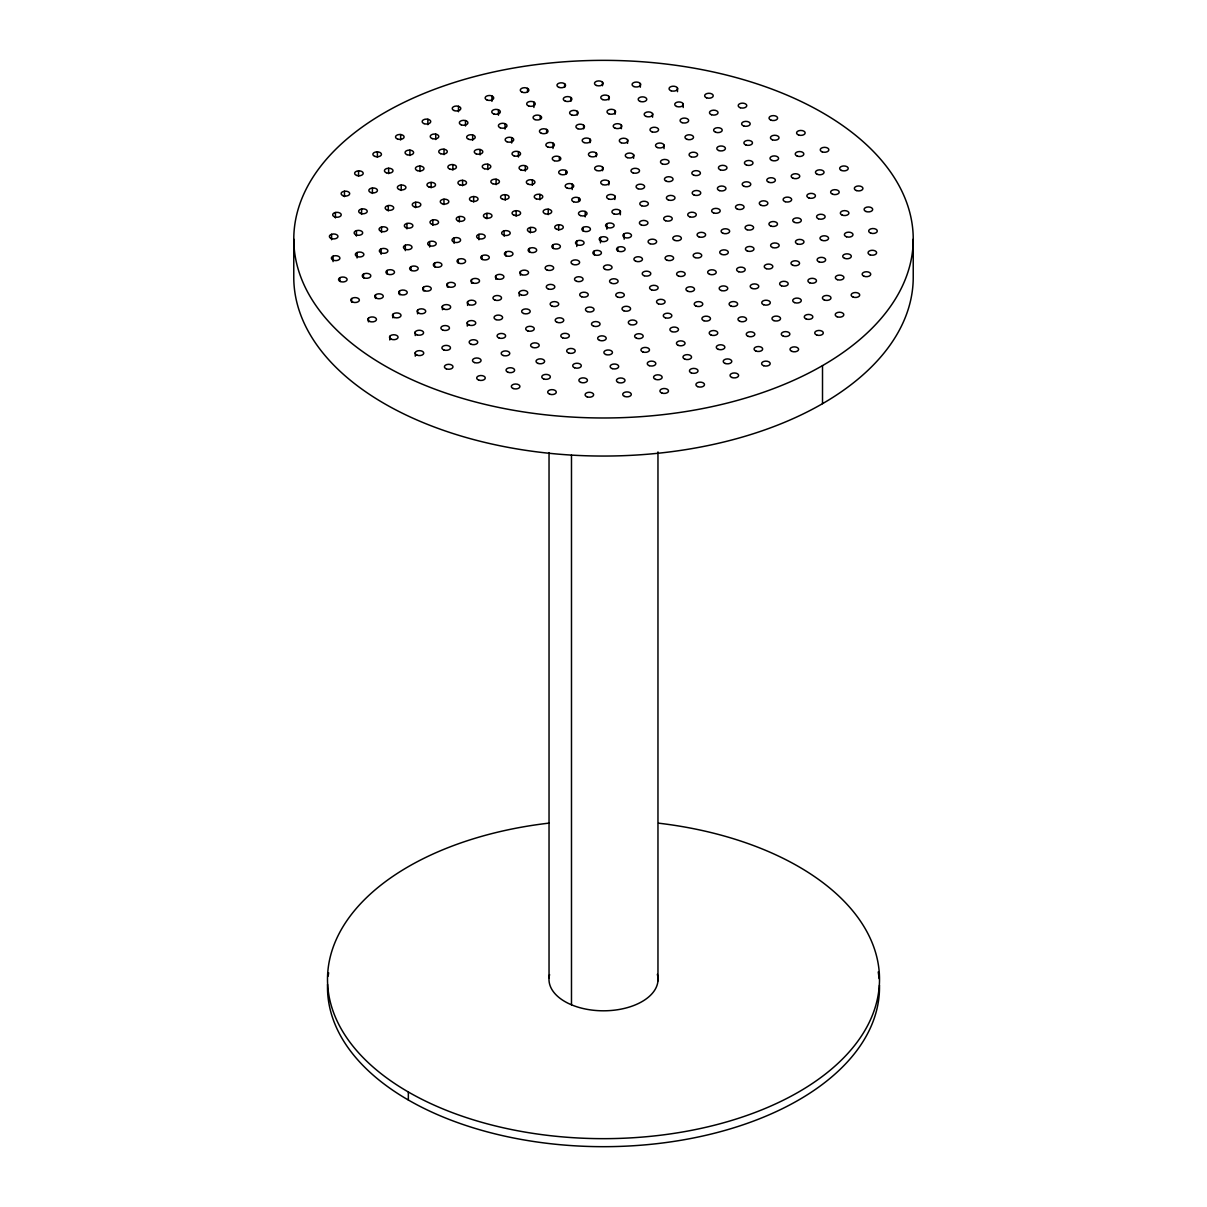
<?xml version="1.0" encoding="UTF-8"?>
<svg xmlns="http://www.w3.org/2000/svg" width="1207" height="1207" viewBox="0 0 1207 1207"><rect width="100%" height="100%" fill="white"/><g stroke="black" fill="none" stroke-linecap="round" stroke-linejoin="round"><path stroke-width="1.5" d="M913.231 239.167A309.731 178.817 0 0 1 448.642 394.025A309.731 178.817 0 0 1 448.642 84.309A309.731 178.817 0 0 1 913.231 239.167L913.231 277.233A309.731 178.817 0 0 1 603.5 456.05A309.731 178.817 0 0 1 293.769 277.233L293.769 239.167M822.51 365.615L822.51 403.666M683.207 103.893L683.207 107.514M677.489 88.036L677.489 91.657M664.016 145.036L664.016 148.657M657.966 451.931L657.966 980.853M652.565 113.594L652.565 117.215M640.344 83.555L640.344 87.191M633.6 154.692L633.6 158.313M627.549 139.725L627.549 143.346M624.155 233.751L624.155 239.182M621.364 125.06L621.364 128.681M620.353 211.165L620.353 214.786M617.818 247.435L617.818 251.056M615.102 110.606L615.102 114.243M614.816 195.881L614.816 199.502M608.796 96.304L608.796 99.94M608.766 181.322L608.766 184.943M606.819 223.733L606.819 229.179M602.474 82.106L602.474 85.742M602.549 167.079L602.549 170.7M600.467 237.417L600.467 242.848M596.273 153.017L596.273 156.638M594.116 251.101L594.116 254.722M589.967 139.061L589.967 142.682M585.229 211.466L585.229 216.898M583.63 125.181L583.63 128.802M583.117 227.399L583.117 231.02M578.666 197.797L578.666 201.418M577.308 111.331L577.308 114.952M576.765 241.083L576.765 246.515M572.209 184.128L572.209 189.559M571.484 455.175L571.484 1004.797M570.956 97.511L570.956 101.147M565.781 170.443L565.781 174.064M564.62 83.721L564.62 87.357M559.384 156.759L559.384 160.395M558.66 224.728L558.66 230.16M553.002 143.09L553.002 148.521M553.078 244.749L553.078 248.37M549.034 452.64L549.034 977.791M548.219 209.203L548.219 214.635M546.635 129.405L546.635 133.026M540.253 115.721L540.253 119.342M539.876 194.372L539.876 199.804M533.886 102.037L533.886 107.483M532.378 179.918L532.378 185.35M530.416 227.474L530.416 232.906M529.375 248.416L529.375 252.037M527.534 88.367L527.534 91.988M525.286 165.691L525.286 171.122M520.368 271.605L520.368 275.241M519.266 292.396L519.266 296.017M518.407 151.599L518.407 157.031M516.143 210.667L516.143 216.098M511.677 137.598L511.677 143.045M505.673 252.082L505.673 255.703M505.28 194.659L505.28 200.09M505.039 123.672L505.039 129.104M504.028 230.854A4.3 2.474 0 0 0 503.56 235.139A4.3 2.474 0 0 0 510.229 233.223A4.3 2.474 0 0 0 504.028 230.854L504.209 236.24M498.446 109.792L498.446 115.223M496.092 179.224L496.092 184.671M495.836 275.694L495.836 279.315M491.913 95.926L491.913 101.373M487.794 164.212L487.794 169.644M486.919 213.337L486.919 218.784M481.985 255.748L481.985 259.369M480.039 149.472L480.039 154.903M478.923 234.324L478.923 239.771M473.642 196.53L473.642 201.976M472.646 134.943L472.646 140.374M471.56 279.632L471.56 283.253M467.592 301.81L467.592 305.446M467.29 322.495L467.29 326.116M465.48 120.564L465.48 125.996M462.583 180.326L462.583 185.757M459.354 216.521L459.354 221.952M458.479 106.291L458.479 111.738M458.283 259.414L458.283 263.035M454.119 237.93L454.119 243.361M452.866 164.574L452.866 170.021M447.435 283.479L447.435 287.115M444.01 149.2L444.01 154.647M443.965 199.185L443.965 204.617M442.441 306.095L442.441 309.731M435.727 134.113L435.727 139.544M434.58 263.081L434.58 266.702M432.815 219.915L432.815 225.362M431.14 182.393L431.14 187.824M429.632 241.551L429.632 246.997M427.851 119.237L427.851 124.683M423.416 287.296L423.416 290.917M419.976 166.068L419.976 171.5M417.577 310.229L417.577 313.85M415.646 202.248L415.646 207.679M415.238 331.94L415.238 335.561M415.268 352.565L415.268 356.186M410.893 266.747L410.893 270.368M409.912 150.136L409.912 155.567M408.343 1091.988L408.343 1099.999M406.94 223.446L406.94 228.877M405.326 245.202L405.326 250.634M401.207 185.018L401.207 190.465M400.649 134.52L400.649 139.952M399.442 291.068L399.442 294.689M392.924 314.258L392.924 317.879M389.77 336.331L389.77 339.952M388.639 168.241L388.639 173.672M388.277 205.537L388.277 210.969M387.191 270.413L387.191 274.034M381.518 227.022L381.518 232.453M381.156 248.853L381.156 254.285M377.399 151.841L377.399 157.272M375.543 294.825L375.543 298.446M372.405 188.005L372.405 193.437M368.422 318.21L368.422 321.831M363.488 274.08L363.488 277.701M361.587 208.962L361.587 214.408M358.554 170.851L358.554 176.297M357.076 252.519L357.076 257.951M356.442 230.643L356.442 236.074M351.659 298.551L351.659 302.172M344.463 191.204L344.463 196.635M339.801 277.746L339.801 281.367M335.425 212.477L335.425 217.924M333.072 256.171L333.072 261.617M331.593 234.279L331.593 239.725M657.347 974.381A54.526 31.473 0 0 1 603.726 1010.802A54.526 31.473 0 0 1 549.592 974.622M658.584 823.174A275.996 159.339 0 0 1 832.574 1068.195A275.996 159.339 0 0 1 373.914 1067.757A275.996 159.339 0 0 1 549.321 823.083M879.465 985.259A275.996 159.339 0 0 1 602.776 1146.68A275.996 159.339 0 0 1 327.55 984.429M328.183 976.116A275.996 159.339 0 0 1 328.651 972.797M878.213 971.967A275.996 159.339 0 0 1 879.088 978.605M594.629 254.858A4.3 2.474 0 0 0 601.418 253.108A4.3 2.474 0 0 0 595.398 250.588A4.3 2.474 0 0 0 594.629 254.858M333.373 260.259A4.3 2.474 0 0 0 339.936 258.253A4.3 2.474 0 0 0 333.645 255.975A4.3 2.474 0 0 0 333.373 260.259M331.261 238.503A4.3 2.474 0 0 0 337.96 236.632A4.3 2.474 0 0 0 331.804 234.218A4.3 2.474 0 0 0 331.261 238.503M334.777 216.928A4.3 2.474 0 0 0 341.249 214.816A4.3 2.474 0 0 0 334.852 212.643A4.3 2.474 0 0 0 334.777 216.928M343.09 195.7A4.3 2.474 0 0 0 349.713 193.739A4.3 2.474 0 0 0 343.482 191.415A4.3 2.474 0 0 0 343.09 195.7M356.759 175.468A4.3 2.474 0 0 0 363.216 173.325A4.3 2.474 0 0 0 356.789 171.168A4.3 2.474 0 0 0 356.759 175.468M374.834 156.397A4.3 2.474 0 0 0 381.457 154.436A4.3 2.474 0 0 0 375.226 152.112A4.3 2.474 0 0 0 374.834 156.397M397.646 139.092A4.3 2.474 0 0 0 404.119 136.979A4.3 2.474 0 0 0 397.722 134.792A4.3 2.474 0 0 0 397.646 139.092M424.11 123.657A4.3 2.474 0 0 0 430.748 121.711A4.3 2.474 0 0 0 424.502 119.372A4.3 2.474 0 0 0 424.11 123.657M454.028 110.516A4.3 2.474 0 0 0 460.802 108.736A4.3 2.474 0 0 0 454.737 106.246A4.3 2.474 0 0 0 454.028 110.516M487.19 100.075A4.3 2.474 0 0 0 493.738 98.039A4.3 2.474 0 0 0 487.417 95.775A4.3 2.474 0 0 0 487.19 100.075M522.209 92.23A4.3 2.474 0 0 0 528.877 90.344A4.3 2.474 0 0 0 522.706 87.945A4.3 2.474 0 0 0 522.209 92.23M559.128 87.432A4.3 2.474 0 0 0 565.57 85.29A4.3 2.474 0 0 0 559.143 83.132A4.3 2.474 0 0 0 559.128 87.432M596.499 85.486A4.3 2.474 0 0 0 603.078 83.479A4.3 2.474 0 0 0 596.786 81.201A4.3 2.474 0 0 0 596.499 85.486M633.962 86.572A4.3 2.474 0 0 0 640.676 84.716A4.3 2.474 0 0 0 634.535 82.287A4.3 2.474 0 0 0 633.962 86.572M671.137 90.797A4.3 2.474 0 0 0 677.64 88.715A4.3 2.474 0 0 0 671.258 86.512A4.3 2.474 0 0 0 671.137 90.797M706.578 97.812A4.3 2.474 0 0 0 713.231 95.896A4.3 2.474 0 0 0 707.03 93.527A4.3 2.474 0 0 0 706.578 97.812M740.283 107.74A4.3 2.474 0 0 0 746.786 105.658A4.3 2.474 0 0 0 740.404 103.455A4.3 2.474 0 0 0 740.283 107.74M770.941 120.142A4.3 2.474 0 0 0 777.61 118.256A4.3 2.474 0 0 0 771.439 115.857A4.3 2.474 0 0 0 770.941 120.142M798.657 135.033A4.3 2.474 0 0 0 805.16 132.951A4.3 2.474 0 0 0 798.778 130.748A4.3 2.474 0 0 0 798.657 135.033M822.193 151.871A4.3 2.474 0 0 0 828.847 149.955A4.3 2.474 0 0 0 822.631 147.586A4.3 2.474 0 0 0 822.193 151.871M841.445 170.443A4.3 2.474 0 0 0 848.219 168.678A4.3 2.474 0 0 0 842.184 166.174A4.3 2.474 0 0 0 841.445 170.443M856.382 190.555A4.3 2.474 0 0 0 862.945 188.533A4.3 2.474 0 0 0 856.638 186.255A4.3 2.474 0 0 0 856.382 190.555M866.007 211.497A4.3 2.474 0 0 0 872.691 209.611A4.3 2.474 0 0 0 866.52 207.212A4.3 2.474 0 0 0 866.007 211.497M870.835 233.162A4.3 2.474 0 0 0 877.293 231.02A4.3 2.474 0 0 0 870.851 228.862A4.3 2.474 0 0 0 870.835 233.162M870.036 254.843A4.3 2.474 0 0 0 876.629 252.851A4.3 2.474 0 0 0 870.338 250.558A4.3 2.474 0 0 0 870.036 254.843M864.001 276.252A4.3 2.474 0 0 0 870.73 274.411A4.3 2.474 0 0 0 864.604 271.982A4.3 2.474 0 0 0 864.001 276.252M853.198 297.118A4.3 2.474 0 0 0 859.731 295.066A4.3 2.474 0 0 0 853.394 292.833A4.3 2.474 0 0 0 853.198 297.118M837.115 316.762A4.3 2.474 0 0 0 843.814 314.891A4.3 2.474 0 0 0 837.658 312.477A4.3 2.474 0 0 0 837.115 316.762M816.762 335.033A4.3 2.474 0 0 0 823.31 333.011A4.3 2.474 0 0 0 816.988 330.748A4.3 2.474 0 0 0 816.762 335.033M791.883 351.388A4.3 2.474 0 0 0 798.596 349.532A4.3 2.474 0 0 0 792.471 347.103A4.3 2.474 0 0 0 791.883 351.388M763.669 365.721A4.3 2.474 0 0 0 770.202 363.654A4.3 2.474 0 0 0 763.85 361.421A4.3 2.474 0 0 0 763.669 365.721M731.955 377.504A4.3 2.474 0 0 0 738.624 375.603A4.3 2.474 0 0 0 732.423 373.219A4.3 2.474 0 0 0 731.955 377.504M697.691 386.632A4.3 2.474 0 0 0 704.481 384.882A4.3 2.474 0 0 0 698.446 382.363A4.3 2.474 0 0 0 697.691 386.632M661.934 393.075A4.3 2.474 0 0 0 668.497 391.068A4.3 2.474 0 0 0 662.19 388.79A4.3 2.474 0 0 0 661.934 393.075M624.607 396.439A4.3 2.474 0 0 0 631.306 394.553A4.3 2.474 0 0 0 625.135 392.154A4.3 2.474 0 0 0 624.607 396.439M587.206 396.892A4.3 2.474 0 0 0 593.663 394.78A4.3 2.474 0 0 0 587.251 392.607A4.3 2.474 0 0 0 587.206 396.892M549.698 394.206A4.3 2.474 0 0 0 556.291 392.23A4.3 2.474 0 0 0 550.03 389.906A4.3 2.474 0 0 0 549.698 394.206M513.186 388.518A4.3 2.474 0 0 0 519.915 386.693A4.3 2.474 0 0 0 513.82 384.233A4.3 2.474 0 0 0 513.186 388.518M478.696 380.084A4.3 2.474 0 0 0 485.274 378.078A4.3 2.474 0 0 0 478.983 375.799A4.3 2.474 0 0 0 478.696 380.084M446.258 368.829A4.3 2.474 0 0 0 452.987 367.019A4.3 2.474 0 0 0 446.892 364.544A4.3 2.474 0 0 0 446.258 368.829M417.154 355.205A4.3 2.474 0 0 0 423.748 353.229A4.3 2.474 0 0 0 417.471 350.92A4.3 2.474 0 0 0 417.154 355.205M391.309 339.242A4.3 2.474 0 0 0 398.054 337.432A4.3 2.474 0 0 0 391.958 334.973A4.3 2.474 0 0 0 391.309 339.242M369.93 321.53A4.3 2.474 0 0 0 376.478 319.493A4.3 2.474 0 0 0 370.142 317.23A4.3 2.474 0 0 0 369.93 321.53M352.7 302.112A4.3 2.474 0 0 0 359.369 300.211A4.3 2.474 0 0 0 353.198 297.827A4.3 2.474 0 0 0 352.7 302.112M357.287 256.593A4.3 2.474 0 0 0 363.895 254.632A4.3 2.474 0 0 0 357.649 252.308A4.3 2.474 0 0 0 357.287 256.593M355.914 234.852A4.3 2.474 0 0 0 362.688 233.087A4.3 2.474 0 0 0 356.653 230.582A4.3 2.474 0 0 0 355.914 234.852M360.621 213.398A4.3 2.474 0 0 0 367.245 211.436A4.3 2.474 0 0 0 361.014 209.113A4.3 2.474 0 0 0 360.621 213.398M370.956 192.577A4.3 2.474 0 0 0 377.444 190.465A4.3 2.474 0 0 0 371.032 188.277A4.3 2.474 0 0 0 370.956 192.577M386.331 172.767A4.3 2.474 0 0 0 393.014 170.881A4.3 2.474 0 0 0 386.843 168.482A4.3 2.474 0 0 0 386.331 172.767M407.031 154.677A4.3 2.474 0 0 0 413.639 152.701A4.3 2.474 0 0 0 407.363 150.392A4.3 2.474 0 0 0 407.031 154.677M432.332 138.624A4.3 2.474 0 0 0 438.805 136.512A4.3 2.474 0 0 0 432.393 134.339A4.3 2.474 0 0 0 432.332 138.624M461.27 124.864A4.3 2.474 0 0 0 467.924 122.963A4.3 2.474 0 0 0 461.738 120.579A4.3 2.474 0 0 0 461.27 124.864M493.844 113.971A4.3 2.474 0 0 0 500.347 111.874A4.3 2.474 0 0 0 493.965 109.671A4.3 2.474 0 0 0 493.844 113.971M528.591 105.929A4.3 2.474 0 0 0 535.259 104.028A4.3 2.474 0 0 0 529.073 101.644A4.3 2.474 0 0 0 528.591 105.929M565.404 101.192A4.3 2.474 0 0 0 571.892 99.08A4.3 2.474 0 0 0 565.495 96.892A4.3 2.474 0 0 0 565.404 101.192M602.7 99.593A4.3 2.474 0 0 0 609.354 97.692A4.3 2.474 0 0 0 603.153 95.308A4.3 2.474 0 0 0 602.7 99.593M640.298 101.463A4.3 2.474 0 0 0 646.786 99.366A4.3 2.474 0 0 0 640.404 97.164A4.3 2.474 0 0 0 640.298 101.463M676.614 106.457A4.3 2.474 0 0 0 683.298 104.571A4.3 2.474 0 0 0 677.127 102.188A4.3 2.474 0 0 0 676.614 106.457M711.496 114.74A4.3 2.474 0 0 0 718.044 112.719A4.3 2.474 0 0 0 711.738 110.456A4.3 2.474 0 0 0 711.496 114.74M743.753 125.981A4.3 2.474 0 0 0 750.211 123.853A4.3 2.474 0 0 0 743.799 121.681A4.3 2.474 0 0 0 743.753 125.981M772.359 139.801A4.3 2.474 0 0 0 779.028 137.915A4.3 2.474 0 0 0 772.842 135.516A4.3 2.474 0 0 0 772.359 139.801M797.314 156.141A4.3 2.474 0 0 0 803.847 154.089A4.3 2.474 0 0 0 797.495 151.841A4.3 2.474 0 0 0 797.314 156.141M817.335 174.351A4.3 2.474 0 0 0 824.049 172.495A4.3 2.474 0 0 0 817.924 170.066A4.3 2.474 0 0 0 817.335 174.351M832.664 194.252A4.3 2.474 0 0 0 839.212 192.215A4.3 2.474 0 0 0 832.86 189.967A4.3 2.474 0 0 0 832.664 194.252M842.214 215.133A4.3 2.474 0 0 0 848.913 213.277A4.3 2.474 0 0 0 842.773 210.863A4.3 2.474 0 0 0 842.214 215.133M846.469 236.768A4.3 2.474 0 0 0 853.002 234.701A4.3 2.474 0 0 0 846.65 232.468A4.3 2.474 0 0 0 846.469 236.768M844.613 258.358A4.3 2.474 0 0 0 851.312 256.503A4.3 2.474 0 0 0 845.156 254.074A4.3 2.474 0 0 0 844.613 258.358M837.386 279.677A4.3 2.474 0 0 0 843.934 277.64A4.3 2.474 0 0 0 837.598 275.392A4.3 2.474 0 0 0 837.386 279.677M824.26 299.97A4.3 2.474 0 0 0 830.989 298.144A4.3 2.474 0 0 0 824.909 295.685A4.3 2.474 0 0 0 824.26 299.97M806.216 318.995A4.3 2.474 0 0 0 812.854 317.064A4.3 2.474 0 0 0 806.638 314.71A4.3 2.474 0 0 0 806.216 318.995M783.358 336.195A4.3 2.474 0 0 0 789.891 334.143A4.3 2.474 0 0 0 783.569 331.895A4.3 2.474 0 0 0 783.358 336.195M755.929 351.056A4.3 2.474 0 0 0 762.658 349.23A4.3 2.474 0 0 0 756.548 346.771A4.3 2.474 0 0 0 755.929 351.056M725.226 363.473A4.3 2.474 0 0 0 731.804 361.481A4.3 2.474 0 0 0 725.528 359.188A4.3 2.474 0 0 0 725.226 363.473M691.279 372.903A4.3 2.474 0 0 0 698.023 371.107A4.3 2.474 0 0 0 691.958 368.618A4.3 2.474 0 0 0 691.279 372.903M655.582 379.39A4.3 2.474 0 0 0 662.16 377.384A4.3 2.474 0 0 0 655.869 375.09A4.3 2.474 0 0 0 655.582 379.39M618.256 382.483A4.3 2.474 0 0 0 625 380.673A4.3 2.474 0 0 0 618.904 378.213A4.3 2.474 0 0 0 618.256 382.483M580.884 382.423A4.3 2.474 0 0 0 587.447 380.416A4.3 2.474 0 0 0 581.155 378.138A4.3 2.474 0 0 0 580.884 382.423M543.603 378.907A4.3 2.474 0 0 0 550.347 377.097A4.3 2.474 0 0 0 544.266 374.623A4.3 2.474 0 0 0 543.603 378.907M508.011 372.284A4.3 2.474 0 0 0 514.635 370.323A4.3 2.474 0 0 0 508.373 367.999A4.3 2.474 0 0 0 508.011 372.284M474.577 362.583A4.3 2.474 0 0 0 481.08 360.501A4.3 2.474 0 0 0 474.713 358.283A4.3 2.474 0 0 0 474.577 362.583M443.754 349.909A4.3 2.474 0 0 0 450.483 348.069A4.3 2.474 0 0 0 444.372 345.624A4.3 2.474 0 0 0 443.754 349.909M416.988 334.822A4.3 2.474 0 0 0 423.597 332.845A4.3 2.474 0 0 0 417.335 330.522A4.3 2.474 0 0 0 416.988 334.822M394.583 317.547A4.3 2.474 0 0 0 401.026 315.404A4.3 2.474 0 0 0 394.598 313.247A4.3 2.474 0 0 0 394.583 317.547M376.659 298.355A4.3 2.474 0 0 0 383.283 296.409A4.3 2.474 0 0 0 377.052 294.07A4.3 2.474 0 0 0 376.659 298.355M381.246 252.942A4.3 2.474 0 0 0 387.915 251.041A4.3 2.474 0 0 0 381.744 248.657A4.3 2.474 0 0 0 381.246 252.942M381.11 231.367A4.3 2.474 0 0 0 387.658 229.33A4.3 2.474 0 0 0 381.337 227.067A4.3 2.474 0 0 0 381.11 231.367M387.281 210.063A4.3 2.474 0 0 0 393.738 207.936A4.3 2.474 0 0 0 387.311 205.778A4.3 2.474 0 0 0 387.281 210.063M399.245 189.529A4.3 2.474 0 0 0 405.944 187.673A4.3 2.474 0 0 0 399.804 185.244A4.3 2.474 0 0 0 399.245 189.529M417.32 170.594A4.3 2.474 0 0 0 423.989 168.693A4.3 2.474 0 0 0 417.788 166.31A4.3 2.474 0 0 0 417.32 170.594M440.691 153.696A4.3 2.474 0 0 0 447.299 151.75A4.3 2.474 0 0 0 441.068 149.412A4.3 2.474 0 0 0 440.691 153.696M468.708 139.333A4.3 2.474 0 0 0 475.241 137.281A4.3 2.474 0 0 0 468.904 135.033A4.3 2.474 0 0 0 468.708 139.333M500.211 127.776A4.3 2.474 0 0 0 506.985 125.996A4.3 2.474 0 0 0 500.92 123.491A4.3 2.474 0 0 0 500.211 127.776M534.988 119.614A4.3 2.474 0 0 0 541.641 117.698A4.3 2.474 0 0 0 535.44 115.329A4.3 2.474 0 0 0 534.988 119.614M571.665 114.967A4.3 2.474 0 0 0 578.198 112.9A4.3 2.474 0 0 0 571.846 110.667A4.3 2.474 0 0 0 571.665 114.967M608.841 113.805A4.3 2.474 0 0 0 615.585 111.995A4.3 2.474 0 0 0 609.505 109.52A4.3 2.474 0 0 0 608.841 113.805M646.122 116.445A4.3 2.474 0 0 0 652.776 114.514A4.3 2.474 0 0 0 646.56 112.16A4.3 2.474 0 0 0 646.122 116.445M682.106 122.661A4.3 2.474 0 0 0 688.669 120.64A4.3 2.474 0 0 0 682.362 118.361A4.3 2.474 0 0 0 682.106 122.661M715.706 132.272A4.3 2.474 0 0 0 722.224 130.205A4.3 2.474 0 0 0 715.872 127.972A4.3 2.474 0 0 0 715.706 132.272M746.017 145.021A4.3 2.474 0 0 0 752.489 142.909A4.3 2.474 0 0 0 746.077 140.721A4.3 2.474 0 0 0 746.017 145.021M771.861 160.425A4.3 2.474 0 0 0 778.575 158.585A4.3 2.474 0 0 0 772.465 156.141A4.3 2.474 0 0 0 771.861 160.425M793.15 178.289A4.3 2.474 0 0 0 799.773 176.343A4.3 2.474 0 0 0 793.542 174.004A4.3 2.474 0 0 0 793.15 178.289M808.946 197.978A4.3 2.474 0 0 0 815.449 195.896A4.3 2.474 0 0 0 809.082 193.678A4.3 2.474 0 0 0 808.946 197.978M818.391 218.769A4.3 2.474 0 0 0 825.135 216.943A4.3 2.474 0 0 0 819.025 214.499A4.3 2.474 0 0 0 818.391 218.769M821.967 240.359A4.3 2.474 0 0 0 828.575 238.382A4.3 2.474 0 0 0 822.329 236.059A4.3 2.474 0 0 0 821.967 240.359M819.176 261.949A4.3 2.474 0 0 0 825.679 259.867A4.3 2.474 0 0 0 819.297 257.664A4.3 2.474 0 0 0 819.176 261.949M809.731 282.815A4.3 2.474 0 0 0 816.475 281.005A4.3 2.474 0 0 0 810.38 278.545A4.3 2.474 0 0 0 809.731 282.815M794.613 302.61A4.3 2.474 0 0 0 801.297 300.724A4.3 2.474 0 0 0 795.126 298.325A4.3 2.474 0 0 0 794.613 302.61M773.898 320.624A4.3 2.474 0 0 0 780.552 318.693A4.3 2.474 0 0 0 774.336 316.34A4.3 2.474 0 0 0 773.898 320.624M748.249 336.361A4.3 2.474 0 0 0 754.828 334.369A4.3 2.474 0 0 0 748.551 332.076A4.3 2.474 0 0 0 748.249 336.361M718.406 349.381A4.3 2.474 0 0 0 724.879 347.269A4.3 2.474 0 0 0 718.482 345.081A4.3 2.474 0 0 0 718.406 349.381M684.837 359.158A4.3 2.474 0 0 0 691.551 357.302A4.3 2.474 0 0 0 685.425 354.873A4.3 2.474 0 0 0 684.837 359.158M649.245 365.676A4.3 2.474 0 0 0 655.839 363.699A4.3 2.474 0 0 0 649.562 361.391A4.3 2.474 0 0 0 649.245 365.676M612.266 368.633A4.3 2.474 0 0 0 618.723 366.506A4.3 2.474 0 0 0 612.311 364.333A4.3 2.474 0 0 0 612.266 368.633M574.592 367.773A4.3 2.474 0 0 0 581.291 365.902A4.3 2.474 0 0 0 575.135 363.488A4.3 2.474 0 0 0 574.592 367.773M538.035 363.413A4.3 2.474 0 0 0 544.629 361.436A4.3 2.474 0 0 0 538.367 359.113A4.3 2.474 0 0 0 538.035 363.413M503.244 355.507A4.3 2.474 0 0 0 509.792 353.47A4.3 2.474 0 0 0 503.44 351.222A4.3 2.474 0 0 0 503.244 355.507M471.258 344.327A4.3 2.474 0 0 0 477.761 342.23A4.3 2.474 0 0 0 471.379 340.027A4.3 2.474 0 0 0 471.258 344.327M442.697 330.039A4.3 2.474 0 0 0 449.457 328.259A4.3 2.474 0 0 0 443.391 325.769A4.3 2.474 0 0 0 442.697 330.039M419.055 313.352A4.3 2.474 0 0 0 425.724 311.466A4.3 2.474 0 0 0 419.568 309.067A4.3 2.474 0 0 0 419.055 313.352M400.679 294.599A4.3 2.474 0 0 0 407.242 292.592A4.3 2.474 0 0 0 400.95 290.314A4.3 2.474 0 0 0 400.679 294.599M405.28 249.291A4.3 2.474 0 0 0 412.009 247.465A4.3 2.474 0 0 0 405.914 245.006A4.3 2.474 0 0 0 405.28 249.291M406.216 227.776A4.3 2.474 0 0 0 412.9 225.89A4.3 2.474 0 0 0 406.759 223.491A4.3 2.474 0 0 0 406.216 227.776M414.167 206.729A4.3 2.474 0 0 0 420.836 204.828A4.3 2.474 0 0 0 414.65 202.444A4.3 2.474 0 0 0 414.167 206.729M428.862 186.919A4.3 2.474 0 0 0 435.531 185.033A4.3 2.474 0 0 0 429.345 182.634A4.3 2.474 0 0 0 428.862 186.919M449.728 169.071A4.3 2.474 0 0 0 456.442 167.215A4.3 2.474 0 0 0 450.302 164.786A4.3 2.474 0 0 0 449.728 169.071M476.116 153.832A4.3 2.474 0 0 0 482.815 151.991A4.3 2.474 0 0 0 476.69 149.562A4.3 2.474 0 0 0 476.116 153.832M507.046 141.777A4.3 2.474 0 0 0 513.729 139.891A4.3 2.474 0 0 0 507.559 137.492A4.3 2.474 0 0 0 507.046 141.777M541.385 133.313A4.3 2.474 0 0 0 548.023 131.382A4.3 2.474 0 0 0 541.807 129.028A4.3 2.474 0 0 0 541.385 133.313M577.912 128.757A4.3 2.474 0 0 0 584.49 126.75A4.3 2.474 0 0 0 578.198 124.472A4.3 2.474 0 0 0 577.912 128.757M615.268 128.259A4.3 2.474 0 0 0 621.786 126.207A4.3 2.474 0 0 0 615.449 123.974A4.3 2.474 0 0 0 615.268 128.259M652.082 131.85A4.3 2.474 0 0 0 658.584 129.768A4.3 2.474 0 0 0 652.218 127.55A4.3 2.474 0 0 0 652.082 131.85M687.039 139.363A4.3 2.474 0 0 0 693.542 137.296A4.3 2.474 0 0 0 687.175 135.078A4.3 2.474 0 0 0 687.039 139.363M718.859 150.573A4.3 2.474 0 0 0 725.407 148.536A4.3 2.474 0 0 0 719.085 146.273A4.3 2.474 0 0 0 718.859 150.573M746.469 165.057A4.3 2.474 0 0 0 753.017 163.02A4.3 2.474 0 0 0 746.695 160.772A4.3 2.474 0 0 0 746.469 165.057M768.859 182.317A4.3 2.474 0 0 0 775.377 180.25A4.3 2.474 0 0 0 769.025 178.017A4.3 2.474 0 0 0 768.859 182.317M785.214 201.705A4.3 2.474 0 0 0 791.686 199.593A4.3 2.474 0 0 0 785.274 197.42A4.3 2.474 0 0 0 785.214 201.705M794.553 222.405A4.3 2.474 0 0 0 801.312 220.609A4.3 2.474 0 0 0 795.262 218.12A4.3 2.474 0 0 0 794.553 222.405M797.269 243.905A4.3 2.474 0 0 0 803.983 242.064A4.3 2.474 0 0 0 797.857 239.635A4.3 2.474 0 0 0 797.269 243.905M792.878 265.314A4.3 2.474 0 0 0 799.562 263.428A4.3 2.474 0 0 0 793.391 261.029A4.3 2.474 0 0 0 792.878 265.314M781.533 285.833A4.3 2.474 0 0 0 788.201 283.932A4.3 2.474 0 0 0 782.015 281.548A4.3 2.474 0 0 0 781.533 285.833M763.624 304.737A4.3 2.474 0 0 0 770.322 302.851A4.3 2.474 0 0 0 764.167 300.452A4.3 2.474 0 0 0 763.624 304.737M739.846 321.334A4.3 2.474 0 0 0 746.56 319.493A4.3 2.474 0 0 0 740.434 317.049A4.3 2.474 0 0 0 739.846 321.334M711.089 335.063A4.3 2.474 0 0 0 717.788 333.192A4.3 2.474 0 0 0 711.647 330.778A4.3 2.474 0 0 0 711.089 335.063M678.379 345.398A4.3 2.474 0 0 0 685.048 343.497A4.3 2.474 0 0 0 678.847 341.113A4.3 2.474 0 0 0 678.379 345.398M642.893 351.976A4.3 2.474 0 0 0 649.502 350.015A4.3 2.474 0 0 0 643.256 347.691A4.3 2.474 0 0 0 642.893 351.976M605.914 354.556A4.3 2.474 0 0 0 612.462 352.535A4.3 2.474 0 0 0 606.14 350.271A4.3 2.474 0 0 0 605.914 354.556M568.738 353.032A4.3 2.474 0 0 0 575.241 350.965A4.3 2.474 0 0 0 568.874 348.748A4.3 2.474 0 0 0 568.738 353.032M532.709 347.465A4.3 2.474 0 0 0 539.212 345.383A4.3 2.474 0 0 0 532.83 343.165A4.3 2.474 0 0 0 532.709 347.465M499.11 338.035A4.3 2.474 0 0 0 505.642 335.984A4.3 2.474 0 0 0 499.291 333.751A4.3 2.474 0 0 0 499.11 338.035M469.221 325.121A4.3 2.474 0 0 0 475.769 323.099A4.3 2.474 0 0 0 469.448 320.836A4.3 2.474 0 0 0 469.221 325.121M444.131 309.188A4.3 2.474 0 0 0 450.679 307.136A4.3 2.474 0 0 0 444.342 304.888A4.3 2.474 0 0 0 444.131 309.188M424.758 290.812A4.3 2.474 0 0 0 431.261 288.714A4.3 2.474 0 0 0 424.879 286.512A4.3 2.474 0 0 0 424.758 290.812M429.752 245.775A4.3 2.474 0 0 0 436.24 243.663A4.3 2.474 0 0 0 429.843 241.491A4.3 2.474 0 0 0 429.752 245.775M432.046 224.366A4.3 2.474 0 0 0 438.579 222.314A4.3 2.474 0 0 0 432.242 220.066A4.3 2.474 0 0 0 432.046 224.366M442.23 203.727A4.3 2.474 0 0 0 448.838 201.765A4.3 2.474 0 0 0 442.577 199.442A4.3 2.474 0 0 0 442.23 203.727M459.792 184.837A4.3 2.474 0 0 0 466.521 182.996A4.3 2.474 0 0 0 460.395 180.552A4.3 2.474 0 0 0 459.792 184.837M484.309 168.693A4.3 2.474 0 0 0 490.827 166.626A4.3 2.474 0 0 0 484.46 164.408A4.3 2.474 0 0 0 484.309 168.693M514.016 155.854A4.3 2.474 0 0 0 520.579 153.847A4.3 2.474 0 0 0 514.288 151.569A4.3 2.474 0 0 0 514.016 155.854M547.812 147.013A4.3 2.474 0 0 0 554.42 145.051A4.3 2.474 0 0 0 548.174 142.728A4.3 2.474 0 0 0 547.812 147.013M584.113 142.577A4.3 2.474 0 0 0 590.766 140.661A4.3 2.474 0 0 0 584.55 138.292A4.3 2.474 0 0 0 584.113 142.577M621.198 142.758A4.3 2.474 0 0 0 627.896 140.887A4.3 2.474 0 0 0 621.726 138.473A4.3 2.474 0 0 0 621.198 142.758M657.332 147.526A4.3 2.474 0 0 0 664.076 145.715A4.3 2.474 0 0 0 657.996 143.256A4.3 2.474 0 0 0 657.332 147.526M691.113 156.789A4.3 2.474 0 0 0 697.646 154.752A4.3 2.474 0 0 0 691.309 152.504A4.3 2.474 0 0 0 691.113 156.789M720.353 169.87A4.3 2.474 0 0 0 727.006 167.954A4.3 2.474 0 0 0 720.805 165.585A4.3 2.474 0 0 0 720.353 169.87M744.055 186.316A4.3 2.474 0 0 0 750.784 184.475A4.3 2.474 0 0 0 744.674 182.031A4.3 2.474 0 0 0 744.055 186.316M761.104 205.326A4.3 2.474 0 0 0 767.878 203.545A4.3 2.474 0 0 0 761.828 201.041A4.3 2.474 0 0 0 761.104 205.326M771.047 226.147A4.3 2.474 0 0 0 777.504 224.019A4.3 2.474 0 0 0 771.077 221.862A4.3 2.474 0 0 0 771.047 226.147M772.676 247.556A4.3 2.474 0 0 0 779.179 245.474A4.3 2.474 0 0 0 772.797 243.271A4.3 2.474 0 0 0 772.676 247.556M766.279 268.663A4.3 2.474 0 0 0 772.842 266.641A4.3 2.474 0 0 0 766.536 264.363A4.3 2.474 0 0 0 766.279 268.663M752.112 288.458A4.3 2.474 0 0 0 758.781 286.557A4.3 2.474 0 0 0 752.58 284.173A4.3 2.474 0 0 0 752.112 288.458M731.201 306.171A4.3 2.474 0 0 0 737.673 304.058A4.3 2.474 0 0 0 731.261 301.886A4.3 2.474 0 0 0 731.201 306.171M703.937 320.745A4.3 2.474 0 0 0 710.485 318.708A4.3 2.474 0 0 0 704.149 316.46A4.3 2.474 0 0 0 703.937 320.745M671.892 331.623A4.3 2.474 0 0 0 678.485 329.632A4.3 2.474 0 0 0 672.224 327.323A4.3 2.474 0 0 0 671.892 331.623M636.557 338.262A4.3 2.474 0 0 0 643.195 336.315A4.3 2.474 0 0 0 636.964 333.977A4.3 2.474 0 0 0 636.557 338.262M599.562 340.374A4.3 2.474 0 0 0 606.231 338.473A4.3 2.474 0 0 0 600.045 336.089A4.3 2.474 0 0 0 599.562 340.374M562.643 337.839A4.3 2.474 0 0 0 569.357 335.999A4.3 2.474 0 0 0 563.231 333.57A4.3 2.474 0 0 0 562.643 337.839M527.806 330.914A4.3 2.474 0 0 0 534.279 328.802A4.3 2.474 0 0 0 527.881 326.614A4.3 2.474 0 0 0 527.806 330.914M496.032 319.644A4.3 2.474 0 0 0 502.625 317.667A4.3 2.474 0 0 0 496.364 315.359A4.3 2.474 0 0 0 496.032 319.644M469.206 304.722A4.3 2.474 0 0 0 475.89 302.851A4.3 2.474 0 0 0 469.749 300.437A4.3 2.474 0 0 0 469.206 304.722M448.582 286.844A4.3 2.474 0 0 0 455.326 285.048A4.3 2.474 0 0 0 449.26 282.574A4.3 2.474 0 0 0 448.582 286.844M453.998 242.154A4.3 2.474 0 0 0 460.606 240.178A4.3 2.474 0 0 0 454.33 237.854A4.3 2.474 0 0 0 453.998 242.154M458.072 220.926A4.3 2.474 0 0 0 464.831 219.131A4.3 2.474 0 0 0 458.766 216.641A4.3 2.474 0 0 0 458.072 220.926M471.409 201.086A4.3 2.474 0 0 0 478.063 199.155A4.3 2.474 0 0 0 471.846 196.801A4.3 2.474 0 0 0 471.409 201.086M492.863 183.751A4.3 2.474 0 0 0 499.442 181.744A4.3 2.474 0 0 0 493.135 179.451A4.3 2.474 0 0 0 492.863 183.751M520.851 169.915A4.3 2.474 0 0 0 527.61 168.135A4.3 2.474 0 0 0 521.545 165.646A4.3 2.474 0 0 0 520.851 169.915M554.254 160.712A4.3 2.474 0 0 0 560.833 158.721A4.3 2.474 0 0 0 554.556 156.427A4.3 2.474 0 0 0 554.254 160.712M590.268 156.442A4.3 2.474 0 0 0 596.997 154.632A4.3 2.474 0 0 0 590.902 152.173A4.3 2.474 0 0 0 590.268 156.442M627.308 157.634A4.3 2.474 0 0 0 633.856 155.612A4.3 2.474 0 0 0 627.534 153.349A4.3 2.474 0 0 0 627.308 157.634M662.311 163.926A4.3 2.474 0 0 0 669.055 162.115A4.3 2.474 0 0 0 662.96 159.656A4.3 2.474 0 0 0 662.311 163.926M693.738 175.181A4.3 2.474 0 0 0 700.422 173.295A4.3 2.474 0 0 0 694.236 170.896A4.3 2.474 0 0 0 693.738 175.181M719.417 190.6A4.3 2.474 0 0 0 725.965 188.579A4.3 2.474 0 0 0 719.644 186.316A4.3 2.474 0 0 0 719.417 190.6M737.341 209.098A4.3 2.474 0 0 0 744.07 207.257A4.3 2.474 0 0 0 737.945 204.813A4.3 2.474 0 0 0 737.341 209.098M747.103 229.752A4.3 2.474 0 0 0 753.621 227.685A4.3 2.474 0 0 0 747.269 225.468A4.3 2.474 0 0 0 747.103 229.752M747.329 250.996A4.3 2.474 0 0 0 753.998 249.11A4.3 2.474 0 0 0 747.842 246.711A4.3 2.474 0 0 0 747.329 250.996M738.684 271.741A4.3 2.474 0 0 0 745.217 269.689A4.3 2.474 0 0 0 738.865 267.441A4.3 2.474 0 0 0 738.684 271.741M721.318 290.54A4.3 2.474 0 0 0 727.776 288.413A4.3 2.474 0 0 0 721.348 286.24A4.3 2.474 0 0 0 721.318 290.54M696.122 306.14A4.3 2.474 0 0 0 702.791 304.239A4.3 2.474 0 0 0 696.62 301.856A4.3 2.474 0 0 0 696.122 306.14M665.359 317.803A4.3 2.474 0 0 0 671.861 315.721A4.3 2.474 0 0 0 665.479 313.518A4.3 2.474 0 0 0 665.359 317.803M630.22 324.547A4.3 2.474 0 0 0 636.874 322.631A4.3 2.474 0 0 0 630.688 320.262A4.3 2.474 0 0 0 630.22 324.547M593.633 326.177A4.3 2.474 0 0 0 600.09 324.049A4.3 2.474 0 0 0 593.678 321.877A4.3 2.474 0 0 0 593.633 326.177M557.121 322.329A4.3 2.474 0 0 0 563.775 320.413A4.3 2.474 0 0 0 557.559 318.045A4.3 2.474 0 0 0 557.121 322.329M523.672 313.503A4.3 2.474 0 0 0 530.22 311.481A4.3 2.474 0 0 0 523.898 309.218A4.3 2.474 0 0 0 523.672 313.503M495.096 300.136A4.3 2.474 0 0 0 501.554 297.993A4.3 2.474 0 0 0 495.126 295.836A4.3 2.474 0 0 0 495.096 300.136M472.903 282.966A4.3 2.474 0 0 0 479.541 281.035A4.3 2.474 0 0 0 473.325 278.681A4.3 2.474 0 0 0 472.903 282.966M478.44 238.548A4.3 2.474 0 0 0 485.199 236.753A4.3 2.474 0 0 0 479.134 234.264A4.3 2.474 0 0 0 478.44 238.548M485.244 217.803A4.3 2.474 0 0 0 491.988 216.008A4.3 2.474 0 0 0 485.923 213.533A4.3 2.474 0 0 0 485.244 217.803M502.58 199.23A4.3 2.474 0 0 0 509.098 197.163A4.3 2.474 0 0 0 502.746 194.946A4.3 2.474 0 0 0 502.58 199.23M528.379 184.294A4.3 2.474 0 0 0 534.957 182.272A4.3 2.474 0 0 0 528.636 179.994A4.3 2.474 0 0 0 528.379 184.294M560.727 174.442A4.3 2.474 0 0 0 567.275 172.39A4.3 2.474 0 0 0 560.953 170.142A4.3 2.474 0 0 0 560.727 174.442M596.696 170.519A4.3 2.474 0 0 0 603.213 168.437A4.3 2.474 0 0 0 596.831 166.234A4.3 2.474 0 0 0 596.696 170.519M633.041 172.888A4.3 2.474 0 0 0 639.544 170.806A4.3 2.474 0 0 0 633.162 168.603A4.3 2.474 0 0 0 633.041 172.888M666.475 181.306A4.3 2.474 0 0 0 673.053 179.3A4.3 2.474 0 0 0 666.762 177.007A4.3 2.474 0 0 0 666.475 181.306M694.116 195.051A4.3 2.474 0 0 0 700.769 193.12A4.3 2.474 0 0 0 694.553 190.766A4.3 2.474 0 0 0 694.116 195.051M713.578 212.915A4.3 2.474 0 0 0 720.217 210.984A4.3 2.474 0 0 0 714.001 208.63A4.3 2.474 0 0 0 713.578 212.915M723.084 233.328A4.3 2.474 0 0 0 729.677 231.352A4.3 2.474 0 0 0 723.415 229.043A4.3 2.474 0 0 0 723.084 233.328M721.726 254.436A4.3 2.474 0 0 0 728.319 252.429A4.3 2.474 0 0 0 722.027 250.136A4.3 2.474 0 0 0 721.726 254.436M709.61 274.336A4.3 2.474 0 0 0 716.234 272.39A4.3 2.474 0 0 0 710.003 270.051A4.3 2.474 0 0 0 709.61 274.336M687.809 291.294A4.3 2.474 0 0 0 694.523 289.439A4.3 2.474 0 0 0 688.382 287.01A4.3 2.474 0 0 0 687.809 291.294M658.373 303.817A4.3 2.474 0 0 0 665.102 301.991A4.3 2.474 0 0 0 658.992 299.547A4.3 2.474 0 0 0 658.373 303.817M623.883 310.803A4.3 2.474 0 0 0 630.582 308.947A4.3 2.474 0 0 0 624.441 306.518A4.3 2.474 0 0 0 623.883 310.803M587.387 311.602A4.3 2.474 0 0 0 594.055 309.701A4.3 2.474 0 0 0 587.869 307.317A4.3 2.474 0 0 0 587.387 311.602M552.037 306.14A4.3 2.474 0 0 0 558.735 304.255A4.3 2.474 0 0 0 552.565 301.856A4.3 2.474 0 0 0 552.037 306.14M521.333 294.991A4.3 2.474 0 0 0 527.776 292.863A4.3 2.474 0 0 0 521.349 290.691A4.3 2.474 0 0 0 521.333 294.991M497.45 278.983A4.3 2.474 0 0 0 503.938 276.871A4.3 2.474 0 0 0 497.525 274.683A4.3 2.474 0 0 0 497.45 278.983M340.314 281.503A4.3 2.474 0 0 0 347.103 279.752A4.3 2.474 0 0 0 341.083 277.233A4.3 2.474 0 0 0 340.314 281.503M387.703 274.17A4.3 2.474 0 0 0 394.493 272.42A4.3 2.474 0 0 0 388.473 269.9A4.3 2.474 0 0 0 387.703 274.17M364.016 277.836A4.3 2.474 0 0 0 370.805 276.086A4.3 2.474 0 0 0 364.786 273.567A4.3 2.474 0 0 0 364.016 277.836M435.108 266.838A4.3 2.474 0 0 0 441.898 265.087A4.3 2.474 0 0 0 435.863 262.568A4.3 2.474 0 0 0 435.108 266.838M411.406 270.504A4.3 2.474 0 0 0 418.195 268.754A4.3 2.474 0 0 0 412.175 266.234A4.3 2.474 0 0 0 411.406 270.504M458.796 263.171A4.3 2.474 0 0 0 465.585 261.421A4.3 2.474 0 0 0 459.565 258.901A4.3 2.474 0 0 0 458.796 263.171M482.498 259.505A4.3 2.474 0 0 0 489.288 257.755A4.3 2.474 0 0 0 483.268 255.235A4.3 2.474 0 0 0 482.498 259.505M514.031 215.223A4.3 2.474 0 0 0 520.624 213.247A4.3 2.474 0 0 0 514.363 210.938A4.3 2.474 0 0 0 514.031 215.223M536.21 198.808A4.3 2.474 0 0 0 542.803 196.832A4.3 2.474 0 0 0 536.542 194.523A4.3 2.474 0 0 0 536.21 198.808M567.275 188.156A4.3 2.474 0 0 0 573.763 186.059A4.3 2.474 0 0 0 567.365 183.871A4.3 2.474 0 0 0 567.275 188.156M602.61 184.58A4.3 2.474 0 0 0 609.294 182.695A4.3 2.474 0 0 0 603.138 180.296A4.3 2.474 0 0 0 602.61 184.58M638.05 188.745A4.3 2.474 0 0 0 644.644 186.768A4.3 2.474 0 0 0 638.367 184.46A4.3 2.474 0 0 0 638.05 188.745M668.391 199.985A4.3 2.474 0 0 0 675.015 198.008A4.3 2.474 0 0 0 668.753 195.685A4.3 2.474 0 0 0 668.391 199.985M689.785 216.822A4.3 2.474 0 0 0 696.303 214.755A4.3 2.474 0 0 0 689.936 212.523A4.3 2.474 0 0 0 689.785 216.822M698.898 236.844A4.3 2.474 0 0 0 705.627 235.018A4.3 2.474 0 0 0 699.502 232.574A4.3 2.474 0 0 0 698.898 236.844M695.141 257.604A4.3 2.474 0 0 0 701.75 255.628A4.3 2.474 0 0 0 695.488 253.304A4.3 2.474 0 0 0 695.141 257.604M678.56 276.086A4.3 2.474 0 0 0 685.184 274.125A4.3 2.474 0 0 0 678.922 271.801A4.3 2.474 0 0 0 678.56 276.086M651.614 289.906A4.3 2.474 0 0 0 658.162 287.87A4.3 2.474 0 0 0 651.84 285.606A4.3 2.474 0 0 0 651.614 289.906M617.562 297.043A4.3 2.474 0 0 0 624.321 295.247A4.3 2.474 0 0 0 618.256 292.758A4.3 2.474 0 0 0 617.562 297.043M581.638 296.771A4.3 2.474 0 0 0 588.277 294.825A4.3 2.474 0 0 0 582.046 292.486A4.3 2.474 0 0 0 581.638 296.771M548.25 288.956A4.3 2.474 0 0 0 554.843 286.994A4.3 2.474 0 0 0 548.582 284.671A4.3 2.474 0 0 0 548.25 288.956M521.997 274.713A4.3 2.474 0 0 0 528.575 272.707A4.3 2.474 0 0 0 522.284 270.413A4.3 2.474 0 0 0 521.997 274.713M529.285 231.88A4.3 2.474 0 0 0 535.983 230.024A4.3 2.474 0 0 0 529.843 227.595A4.3 2.474 0 0 0 529.285 231.88M544.961 213.669A4.3 2.474 0 0 0 551.72 211.859A4.3 2.474 0 0 0 545.639 209.384A4.3 2.474 0 0 0 544.961 213.669M573.566 201.78A4.3 2.474 0 0 0 580.295 199.97A4.3 2.474 0 0 0 574.2 197.51A4.3 2.474 0 0 0 573.566 201.78M608.554 198.974A4.3 2.474 0 0 0 615.178 197.028A4.3 2.474 0 0 0 608.962 194.689A4.3 2.474 0 0 0 608.554 198.974M641.717 205.794A4.3 2.474 0 0 0 648.37 203.877A4.3 2.474 0 0 0 642.169 201.509A4.3 2.474 0 0 0 641.717 205.794M665.57 220.73A4.3 2.474 0 0 0 672.254 218.829A4.3 2.474 0 0 0 666.068 216.445A4.3 2.474 0 0 0 665.57 220.73M674.804 240.419A4.3 2.474 0 0 0 681.382 238.398A4.3 2.474 0 0 0 675.075 236.119A4.3 2.474 0 0 0 674.804 240.419M667.094 260.259A4.3 2.474 0 0 0 673.642 258.223A4.3 2.474 0 0 0 667.305 255.975A4.3 2.474 0 0 0 667.094 260.259M644.206 275.739A4.3 2.474 0 0 0 650.814 273.763A4.3 2.474 0 0 0 644.553 271.439A4.3 2.474 0 0 0 644.206 275.739M611.632 283.358A4.3 2.474 0 0 0 618.135 281.276A4.3 2.474 0 0 0 611.753 279.073A4.3 2.474 0 0 0 611.632 283.358M576.644 281.337A4.3 2.474 0 0 0 583.087 279.194A4.3 2.474 0 0 0 576.659 277.052A4.3 2.474 0 0 0 576.644 281.337M547.178 270.096A4.3 2.474 0 0 0 553.696 268.045A4.3 2.474 0 0 0 547.344 265.812A4.3 2.474 0 0 0 547.178 270.096M556.88 229.345A4.3 2.474 0 0 0 563.322 227.203A4.3 2.474 0 0 0 556.895 225.045A4.3 2.474 0 0 0 556.88 229.345M580.507 215.6A4.3 2.474 0 0 0 587.055 213.579A4.3 2.474 0 0 0 580.733 211.316A4.3 2.474 0 0 0 580.507 215.6M613.986 213.926A4.3 2.474 0 0 0 620.489 211.844A4.3 2.474 0 0 0 614.122 209.641A4.3 2.474 0 0 0 613.986 213.926M641.324 224.985A4.3 2.474 0 0 0 647.978 223.069A4.3 2.474 0 0 0 641.777 220.7A4.3 2.474 0 0 0 641.324 224.985M650.075 243.739A4.3 2.474 0 0 0 656.668 241.747A4.3 2.474 0 0 0 650.392 239.439A4.3 2.474 0 0 0 650.075 243.739M635.757 261.24A4.3 2.474 0 0 0 642.471 259.399A4.3 2.474 0 0 0 636.345 256.97A4.3 2.474 0 0 0 635.757 261.24M605.371 269.448A4.3 2.474 0 0 0 612.055 267.562A4.3 2.474 0 0 0 605.899 265.163A4.3 2.474 0 0 0 605.371 269.448M572.887 264.408A4.3 2.474 0 0 0 579.632 262.598A4.3 2.474 0 0 0 573.536 260.124A4.3 2.474 0 0 0 572.887 264.408M529.888 252.172A4.3 2.474 0 0 0 536.677 250.422A4.3 2.474 0 0 0 530.658 247.903A4.3 2.474 0 0 0 529.888 252.172M506.186 255.839A4.3 2.474 0 0 0 512.975 254.089A4.3 2.474 0 0 0 506.955 251.569A4.3 2.474 0 0 0 506.186 255.839M553.591 248.506A4.3 2.474 0 0 0 560.38 246.756A4.3 2.474 0 0 0 554.36 244.236A4.3 2.474 0 0 0 553.591 248.506M600.98 241.174A4.3 2.474 0 0 0 607.77 239.424A4.3 2.474 0 0 0 601.75 236.904A4.3 2.474 0 0 0 600.98 241.174M607.332 227.489A4.3 2.474 0 0 0 614.122 225.739A4.3 2.474 0 0 0 608.102 223.22A4.3 2.474 0 0 0 607.332 227.489M618.331 251.192A4.3 2.474 0 0 0 625.12 249.442A4.3 2.474 0 0 0 619.1 246.922A4.3 2.474 0 0 0 618.331 251.192M577.278 244.84A4.3 2.474 0 0 0 584.067 243.09A4.3 2.474 0 0 0 578.047 240.57A4.3 2.474 0 0 0 577.278 244.84M583.63 231.156A4.3 2.474 0 0 0 590.419 229.405A4.3 2.474 0 0 0 584.399 226.886A4.3 2.474 0 0 0 583.63 231.156M624.683 237.507A4.3 2.474 0 0 0 631.472 235.757A4.3 2.474 0 0 0 625.452 233.238A4.3 2.474 0 0 0 624.683 237.507"/></g></svg>
